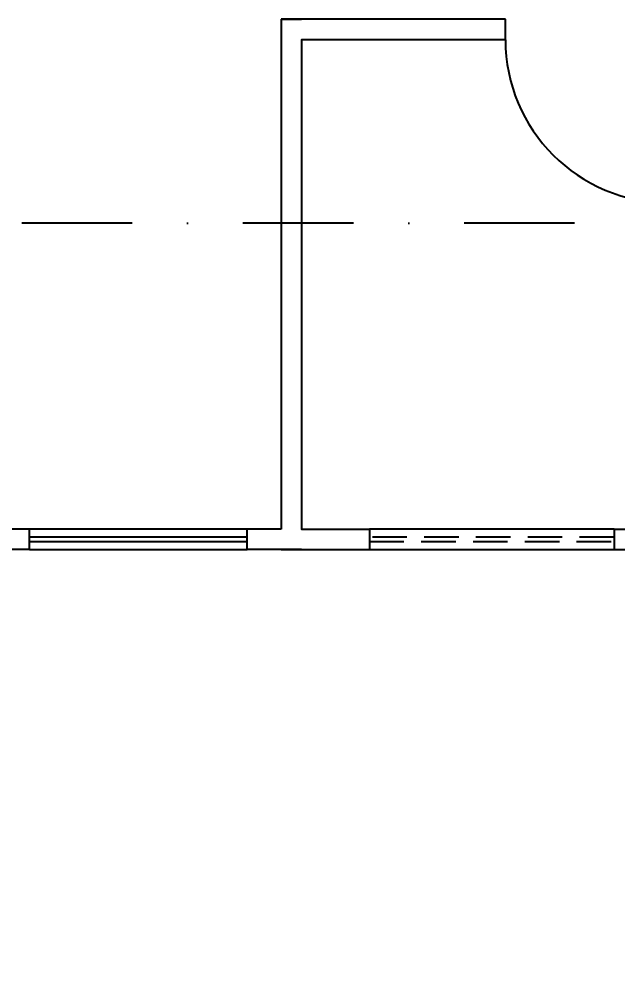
# Model space of a CAD drawing. Header units: centimetres. Extents: x 0 to 1099704, y -139216 to 99734.
# Drawn here: x 1050378 to 1050818, y 11231 to 11942 of the extents above; entities that cross this region are included whole.
import ezdxf

# ---------------------------------------------------------------- set-up
doc = ezdxf.new("R2010")
doc.units = ezdxf.units.CM
doc.header["$LTSCALE"] = 4
doc.linetypes.add('DASHDOT', pattern=[25.4, 12.7, -6.35, 0, -6.35])
doc.linetypes.add('DASHED2', pattern=[9.525, 6.35, -3.175])
for name, color, linetype in [('0.1', 1, 'Continuous'), ('0.2', 2, 'Continuous'), ('0.6', 6, 'Continuous'), ('02-CONT', 2, 'Continuous'), ('B-CORTE', 4, 'DASHDOT'), ('C-TEXTO-02', 2, 'Continuous')]:
    doc.layers.add(name, color=color, linetype=linetype)
doc.styles.add('Símbolos', font='ERASLGHT.TTF')

# ---------------------------------------------------------------- blocks, each defined once
blk = doc.blocks.new('1_00e')
blk.add_lwpolyline([(-28.41, -52.25), (-25.41, -52.25), (-25.41, 47.75), (-28.41, 47.75)], close=True)
at = {"color": 1}
blk.add_arc((-28.41, -52.25), 100, 0, 90, dxfattribs=at)

msp = doc.modelspace()

# ---------------------------------------------------------------- linework, layer by layer
at = {"layer": '0.1', "linetype": 'DASHED2'}
for p, q in [((1050815.027, 11560.556), (1050635.027, 11560.556)), ((1050635.027, 11557.556), (1050815.027, 11557.556))]:
    msp.add_line(p, q, dxfattribs=at)
at = {"layer": '0.2'}
for p, q in [((1050545.027, 11566.556), (1050385.027, 11566.556)), ((1050545.027, 11560.556), (1050385.027, 11560.556)), ((1050385.027, 11557.556), (1050545.027, 11557.556)), ((1050385.027, 11551.556), (1050545.027, 11551.556))]:
    msp.add_line(p, q, dxfattribs=at)
at = {"layer": '0.6'}
for p, q in [((1050735.027, 11926.556), (1050735.027, 11941.556)), ((1050385.027, 11551.556), (1050385.027, 11566.556)), ((1050545.027, 11551.556), (1050545.027, 11566.556)), ((1050635.027, 11566.556), (1050635.027, 11551.556)), ((1050815.027, 11566.556), (1050635.027, 11566.556)), ((1050815.027, 11566.556), (1050815.027, 11551.556)), ((1050635.027, 11551.556), (1050815.027, 11551.556))]:
    msp.add_line(p, q, dxfattribs=at)
for points in [[(1050570.027, 11941.556), (1050570.027, 11566.556)], [(1050570.027, 11941.556), (1050585.027, 11941.556)], [(1050735.027, 11941.556), (1050570.027, 11941.556)], [(1050735.027, 11926.556), (1050585.027, 11926.556), (1050585.027, 11566.556), (1050635.027, 11566.556)], [(1050815.027, 11566.556), (1050865.027, 11566.556), (1050865.027, 11926.556), (1050855.027, 11926.556)], [(1050385.027, 11566.556), (1050195.027, 11566.556)], [(1050570.027, 11566.556), (1050545.027, 11566.556)], [(1050385.027, 11551.556), (1050360.027, 11551.556)], [(1050570.027, 11551.556), (1050545.027, 11551.556)], [(1050570.027, 11551.556), (1050635.027, 11551.556)], [(1050585.027, 11551.556), (1050570.027, 11551.556)], [(1050815.027, 11551.556), (1050880.027, 11551.556)]]:
    msp.add_lwpolyline(points, dxfattribs=at)
at = {"layer": 'B-CORTE', "ltscale": 1.6}
msp.add_line((1058756.237, 11791.695), (1045447.892, 11791.695), dxfattribs=at)

# ---------------------------------------------------------------- block references
at = {"layer": '02-CONT', "xscale": 1.2, "yscale": 1.2, "zscale": 1.2, "rotation": 180}
msp.add_blockref('1_00e', (1050820.94, 11863.853), dxfattribs=at)

# ---------------------------------------------------------------- texts
at = {"layer": 'C-TEXTO-02', "insert": (1050375.454, 10908.475), "char_height": 24, "width": 536.35929, "attachment_point": 1, "rotation": 90, "style": 'Símbolos', "bg_fill": 2}
msp.add_mtext('PROJ. COBERTURA', dxfattribs=at)

doc.saveas('drawing.dxf')
